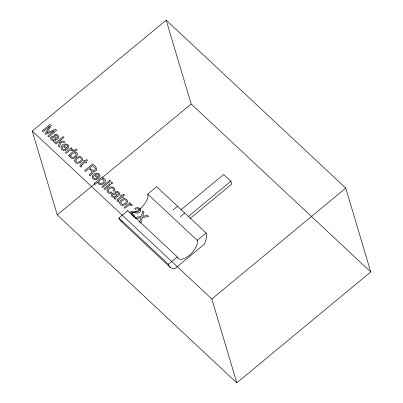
<?xml version="1.0" encoding="UTF-8"?>
<svg xmlns="http://www.w3.org/2000/svg" width="403" height="403" viewBox="0 0 403 403"><rect width="100%" height="100%" fill="white"/><g stroke="black" fill="none" stroke-linecap="round" stroke-linejoin="round"><path stroke-width="0.6" d="M32.255 131.061L166.177 20.15L345.749 188.09L370.745 271.939L236.823 382.85L57.251 214.91L32.255 131.061L211.827 299.001L236.823 382.85M57.251 214.91L94.962 183.677M102.216 177.673L191.173 103.999L166.177 20.15M131.63 213.016A13.41 6.272 -46.9 0 0 142.405 206.563A13.41 6.272 -46.9 0 0 148.007 195.405L147.74 194.085L156.631 186.72L206.119 233.005L206.618 235.599L205.988 240.047L204.442 244.117L174.761 268.7L173.638 268.766L170.534 267.637L121.046 221.353L119.087 218.925L118.905 217.963L127.796 210.603L130.088 212.744M172.973 210.079L177.552 206.286M181.023 209.827L223.69 174.489L230.904 181.239L231.735 184.02L189.783 218.764M180.186 216.824L184.765 213.031M188.241 216.572L230.904 181.239M170.534 267.637L168.575 265.209L168.394 264.247L177.285 256.882L131.005 213.6M177.285 256.882L177.396 257.431A13.41 6.272 -46.9 0 0 188.71 255.779A13.41 6.272 -46.9 0 0 197.495 241.684L197.228 240.369L206.119 233.005M211.827 299.001L345.749 188.09M121.046 221.353L122.079 221.731M191.173 103.999L370.745 271.939M147.74 194.085L197.228 240.369M118.905 217.963L168.394 264.247M127.796 210.603L127.907 211.152M60.984 147.513C60.722 150.057 64.107 151.407 66.047 150.072L65.221 149.306C63.14 150.611 60.737 147.458 63.231 146.093L66.878 149.503C73.356 144.375 61.986 141.11 60.984 147.513M92.196 176.705C91.939 179.249 95.325 180.599 97.259 179.264L96.438 178.499C94.352 179.803 91.949 176.65 94.448 175.285L98.095 178.695C104.573 173.567 93.199 170.303 92.196 176.705M69.845 156.152C71.346 163.215 82.857 152.717 74.323 152.062L77.195 149.684L76.384 148.924L68.434 155.503L69.205 156.223L69.946 155.613L69.845 156.152M140.672 210.109C140.269 215.212 134.355 212.038 131.408 212.779L135.04 216.179L134.128 216.94L129.559 212.668C132.265 209.233 137.539 214.517 139.347 210.426L139.237 209.802C138.541 208.326 136.577 208.427 135.554 209.489L134.703 208.694C136.496 206.729 140.083 207.474 140.672 210.109M53.488 141.115L53.76 141.997L54.43 142.455L55.151 141.861C53.463 140.168 58.813 139.302 58.903 137.237C58.803 135.05 55.77 133.257 54.017 134.945L54.798 135.675L56.349 135.398L57.458 136.35L57.594 137.292L56.48 137.992C52.662 132.804 46.698 140.007 53.876 140.536L53.488 141.115M114.331 198.019L114.603 198.901L115.278 199.359L115.993 198.765C114.306 197.072 119.656 196.206 119.751 194.14C119.646 191.949 116.613 190.156 114.86 191.848L115.641 192.579L117.192 192.296L118.301 193.254L118.442 194.196L117.328 194.896C113.505 189.707 107.541 196.911 114.719 197.44L114.331 198.019M105.45 180.438C105.707 184.277 97.833 186.962 97.964 181.98L95.012 184.418L94.176 183.637L102.226 176.972L103.042 177.733L102.276 178.368C103.657 178.086 105.314 178.942 105.45 180.438M98.806 181.869C98.937 184.942 103.148 183.425 103.944 181.466C105.057 177.743 99.148 179.164 98.806 181.869M74.656 160.268C74.792 167.038 86.605 161.024 81.179 157.039A3.184 2.715 -16.6 0 0 79.169 156.586C77.185 156.853 75.159 158.263 74.656 160.268M119.626 202.326C119.762 209.097 131.579 203.082 126.149 199.097A3.184 2.715 -16.6 0 0 124.144 198.644C122.154 198.911 120.129 200.321 119.626 202.326M70.792 155.568C70.928 159.064 76.026 156.878 76.157 154.399C75.502 151.442 71.266 153.382 70.792 155.568M93.073 172.066L92.801 173.013L90.635 175.098L90.272 175.925L89.134 174.862C92.252 172.731 92.609 170.771 88.922 168.671L85.527 171.487L84.6 170.62L92.519 164.061C96.372 165.915 99.329 171.804 92.942 171.557L93.073 172.066M81.104 165.658L81.663 166.525L80.897 167.154C77.447 165.275 83.179 162.772 84.237 161.497L83.562 160.868L84.353 160.208L85.028 160.842L86.64 159.502L87.486 160.298L85.874 161.633L86.67 162.374L85.879 163.029L85.083 162.288L81.104 165.658M106.971 190.377L107.289 192.045L109.127 193.329A2.645 2.257 -16.6 0 0 110.795 193.269L112.034 192.674L111.218 191.914L109.787 192.357L108.316 191.566A1.592 1.355 -16.6 0 1 108.19 190.473C108.946 188.669 112.079 186.579 113.48 188.836L113.011 190.433L113.822 191.193C117.691 186.262 107.339 185.189 106.971 190.377M118.139 200.291L118.694 201.157L117.928 201.792C114.482 199.913 120.21 197.41 121.268 196.13L120.598 195.5L121.389 194.845L122.064 195.475L123.676 194.14L124.522 194.931L122.91 196.266L123.701 197.007L122.91 197.666L122.114 196.921L118.139 200.291M75.905 160.298C75.734 164.933 84.096 160.379 80.474 157.85A1.763 1.501 -16.6 0 0 79.079 157.669L77.089 158.701L75.905 160.298M120.875 202.361C120.709 206.991 129.066 202.437 125.444 199.913A1.763 1.501 -16.6 0 0 124.048 199.732L122.064 200.759L120.875 202.361M51.851 137.947L51.765 138.37C52.254 140.274 55.02 140.204 56.007 138.697C54.672 138.33 53.08 136.174 51.851 137.947M112.694 194.851L112.608 195.274C113.097 197.178 115.868 197.102 116.85 195.601C115.515 195.228 113.923 193.072 112.694 194.851M67.669 146.561L66.792 148.062L64.027 145.478C65.16 144.365 67.633 144.758 67.669 146.561M98.881 175.758L98.005 177.255L95.239 174.67C96.372 173.557 98.846 173.95 98.881 175.758M95.42 169.018C94.473 172.131 90.806 169.829 89.819 167.93L92.524 165.688L95.168 168.232L95.42 169.018M142.823 211.107L141.251 216.446L134.748 217.524L135.866 218.567L141.015 217.635L139.594 222.053L140.743 223.131L142.4 217.519L148.551 216.466L147.453 215.434L142.692 216.325L143.982 212.19L142.823 211.107M60.984 142.168L59.387 147.04L58.319 146.042L59.674 142.178L58.228 142.138L56.062 143.931L55.256 143.181L63.18 136.622L63.981 137.373L59.382 141.181L63.986 141.156L65.054 142.158L60.984 142.168M49.685 126.184L44.965 133.554L45.882 134.411L54.506 130.698L47.806 136.214L48.687 137.035L56.606 130.476L55.297 129.247L46.652 132.975L51.388 125.595L50.063 124.356L42.144 130.915L43.025 131.741L49.685 126.184M71.129 147.841L65.351 152.621L66.188 153.402L70.177 150.254L71.704 150.163L72.626 150.868L73.653 150.017L72.837 149.392L70.923 149.407L71.92 148.581L71.129 147.841M109.782 180.206L101.863 186.765L102.7 187.546L110.618 180.987L109.782 180.206M109.702 183.959L103.954 188.72L104.805 189.516L110.553 184.755L109.702 183.959M111.873 182.161L110.775 183.073L111.626 183.869L112.724 182.957L111.873 182.161M129.857 202.764L124.084 207.545L124.92 208.331L128.905 205.177L130.431 205.087L131.358 205.792L132.38 204.946L131.564 204.316L129.655 204.331L130.653 203.505L129.857 202.764"/></g></svg>
